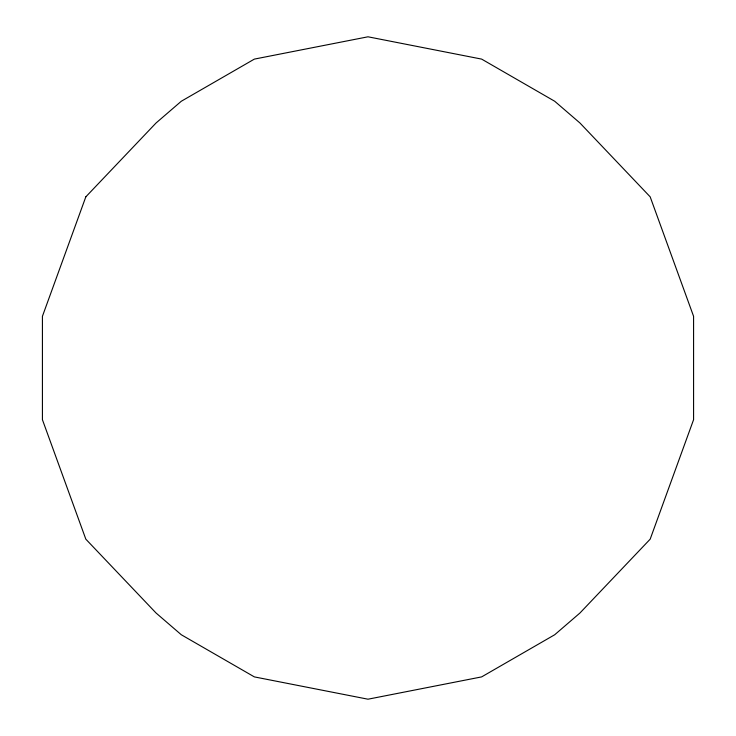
<?xml version="1.0" encoding="UTF-8"?>
<svg xmlns="http://www.w3.org/2000/svg" width="736" height="736" viewBox="0 0 736 736"><rect width="100%" height="100%" fill="white"/><g stroke="black" fill="none" stroke-linecap="round" stroke-linejoin="round"><path stroke-width="1.1" d="M85.827 196.834L42.421 316.305L42.421 419.695L85.827 539.166L156.05 613.005L181.304 634.754L254.371 676.899L368 699.2L481.629 676.899L554.696 634.754L579.95 613.005L650.173 539.166L693.579 419.695L693.579 316.305L650.173 196.834L579.95 122.995L554.696 101.246L481.629 59.101L368 36.8L254.371 59.101L181.304 101.246L156.05 122.995L85.827 196.834"/></g></svg>
